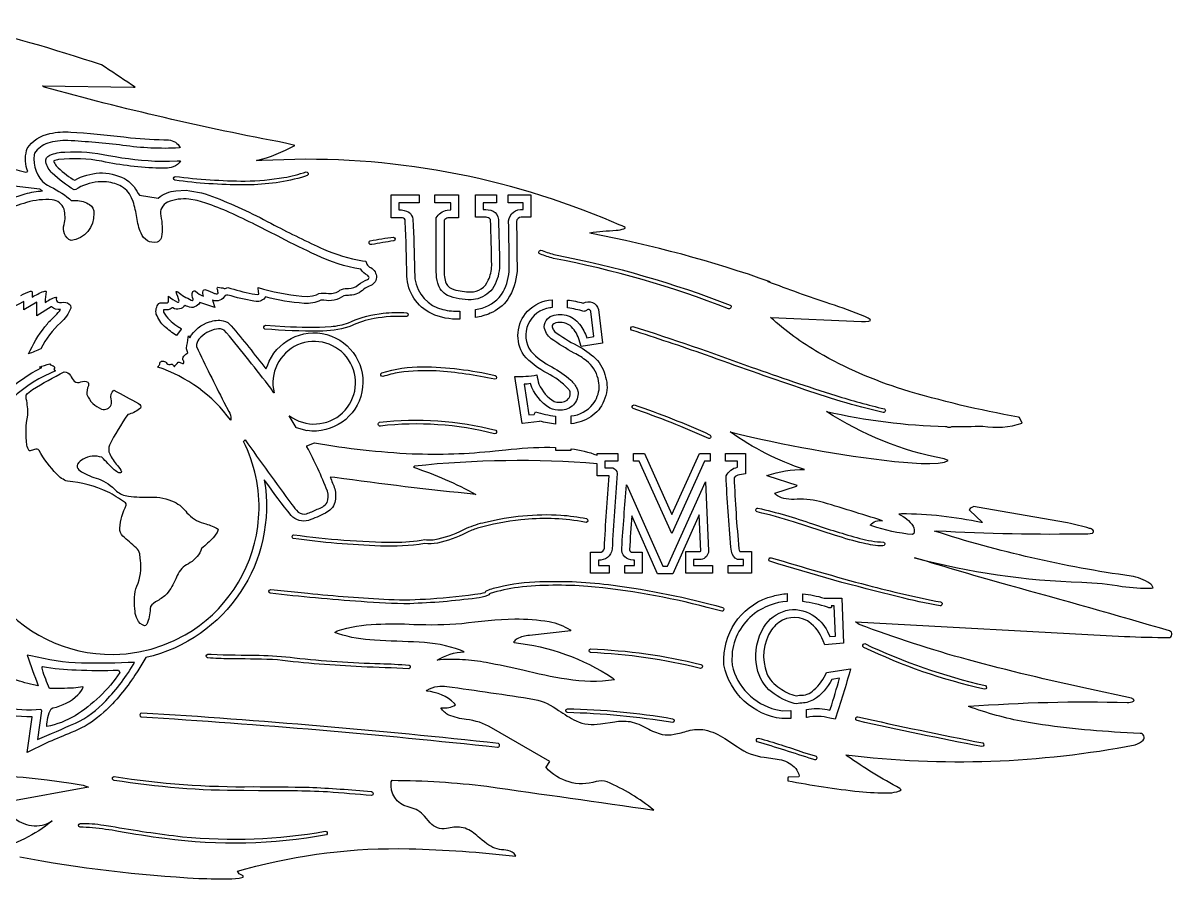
# Model space of a CAD drawing. Extents: x 2 to 38.5, y 1 to 44.3.
# Drawn here: x 20.17 to 38.55, y 6.84 to 20.53 of the extents above; entities that cross this region are included whole.
import ezdxf

# ---------------------------------------------------------------- set-up
doc = ezdxf.new("R2010")
doc.units = 0
doc.linetypes.add('0', pattern=[0])
doc.layers.add('1', color=7, linetype='0')

msp = doc.modelspace()

# ---------------------------------------------------------------- linework, layer by layer
at = {"layer": '1'}
for points in [[(20.112816, 7.190029, 0.033357), (22.97662, 6.846399, 0.01392), (23.505577, 6.839597), (23.624832, 6.848736), (23.68792, 6.86459), (23.689148, 6.887157), (23.622841, 6.916424), (23.597488, 6.959545), (23.732067, 6.997808, -0.072788), (26.341387, 7.319515, -0.022863), (28.048119, 7.200924), (28.043182, 7.214352, 0.240039), (27.921005, 7.291607), (27.890213, 7.297405), (27.859192, 7.301769, -0.163778), (27.586843, 7.400048), (27.547363, 7.428339), (27.508934, 7.458041), (27.471607, 7.489118, 0.083827), (27.266527, 7.634603), (27.236364, 7.646532), (27.205505, 7.656521, 0.10471), (26.969879, 7.647762), (26.937614, 7.644024, -0.271573), (26.678955, 7.73576), (26.585999, 7.842602, 0.166198), (26.357605, 7.978588), (26.324303, 7.988659, -0.388295), (26.056427, 8.391277), (26.07196, 8.414227, -0.030876), (27.584694, 8.318813, -0.001103), (30.256042, 7.936993, 0.068906), (29.509842, 8.389628, 0.169699), (29.333138, 8.392895, -0.295672), (28.5345, 8.61961), (28.536125, 8.627071), (28.594284, 8.717831), (27.661102, 9.252712, 0.111783), (27.25721, 9.38654, -0.064022), (26.977018, 9.457349, -0.153728), (26.852005, 9.57275), (26.861679, 9.57539, 0.182056), (27.085388, 9.622799), (27.069183, 9.64262, 0.178508), (26.620735, 9.840084), (26.630829, 9.853848, -0.140656), (26.794975, 9.914225, -0.060815), (26.945236, 9.91534, -0.00469), (28.349014, 9.709359, -0.106294), (28.733759, 9.532418, 0.035361), (29.013401, 9.363506, 0.148501), (29.402046, 9.319134), (29.630768, 9.352154, -0.071222), (29.875595, 9.354122, -0.078831), (30.146271, 9.247585, 0.071667), (30.392681, 9.147561, 0.103815), (30.580126, 9.151608, 0.038541), (30.808016, 9.207644, -0.099708), (31.072937, 9.221828, -0.09094), (31.39222, 9.081722), (31.596016, 8.94772, 0.123176), (32.021744, 8.783058, -0.012477), (32.298855, 8.741455, -0.143439), (32.526817, 8.605552, -0.12616), (32.583145, 8.481213), (32.578262, 8.470928), (32.410187, 8.465221), (32.405006, 8.463177, 0.085672), (32.398621, 8.40823, 0.019012), (33.54229, 8.234296, 0.026134), (34.019405, 8.212397, 0.063782), (34.184647, 8.243496), (34.21347, 8.26054), (34.194527, 8.284954, -0.033463), (33.350845, 8.803143), (33.33075, 8.820629, 0.078126), (37.957069, 8.982494, 0.076365), (38.08625, 9.05592, 0.616914), (38.039047, 9.164883), (37.721153, 9.181774, -0.030226), (36.189007, 9.34952, -0.039972), (35.293129, 9.593426), (35.296532, 9.597881, -0.025956), (37.826889, 9.659486, 0.089676), (37.932476, 9.679373, 0.513248), (37.933189, 9.704407, 0.16318), (37.895439, 9.727322), (37.208931, 9.87538, -0.012287), (35.28828, 10.3401, -0.022409), (33.540756, 10.907803), (33.483543, 10.9501), (37.784904, 10.71557, 0.004819), (38.494514, 10.696041, 0.836018), (38.506775, 10.804086, 0.004871), (35.94767, 11.529461, -0.005875), (34.426483, 11.975075, 0.057724), (37.103874, 11.58305, -0.031651), (37.748413, 11.516105, 0.036786), (38.21608, 11.485882), (38.244286, 11.494854, 0.195822), (38.191559, 11.564358, 0.098524), (37.890625, 11.680218, -0.043339), (34.745491, 12.400982), (34.780602, 12.405606, 0.018816), (37.197815, 12.359417), (37.27668, 12.368053, 0.500782), (37.278877, 12.418233, 0.147064), (37.225677, 12.444683, 0.019198), (36.876678, 12.532619), (35.430351, 12.784084), (35.37352, 12.79295, 0.199193), (35.302254, 12.742886), (35.305573, 12.735149), (35.513527, 12.537548), (35.493835, 12.53587, 0.054051), (34.219803, 12.675014), (34.17511, 12.671001, -0.147895), (34.405876, 12.480501, -0.194226), (34.415634, 12.36105), (34.395691, 12.345592, -0.061685), (33.741859, 12.484982), (33.716919, 12.497906, -0.266037), (33.916534, 12.565304, 0.005825), (32.907005, 12.875035, 0.080606), (32.499855, 12.907619, -0.03993), (32.33419, 12.920919, -0.118659), (32.205345, 12.987865), (32.194069, 13.006069), (32.537941, 13.119732), (32.549019, 13.127316), (32.083519, 13.278194), (32.066254, 13.288189, -0.091885), (32.666855, 13.385372, -0.073562), (31.479202, 13.986553, 0.030693), (34.108078, 13.513568, 0.021712), (34.6735, 13.480862), (34.805992, 13.487011), (34.904846, 13.503124), (34.96627, 13.529995), (34.898712, 13.556561, -0.099011), (33.019722, 14.315166, 0.050524), (34.924694, 14.074382), (34.939262, 14.071636, 0.216951), (35.023369, 14.072154, 0.008599), (35.519905, 14.0807, 0.123421), (36.147522, 14.127087), (36.10537, 14.216625), (36.090385, 14.224224, -0.029794), (34.242378, 14.664396, -0.052437), (32.896339, 15.251475, -0.051421), (32.124603, 15.818493), (32.133041, 15.818951), (33.580193, 15.751934), (33.644913, 15.751949), (33.698181, 15.757351), (33.721397, 15.768429), (33.716759, 15.784969), (33.68644, 15.806744), (33.632645, 15.833416, 0.020889), (33.073441, 16.034422, -0.008465), (32.079773, 16.391094), (32.119133, 16.387691, 0.03818), (29.260452, 17.158642), (29.234741, 17.173321, -0.015851), (29.652283, 17.21278, 0.036307), (29.779327, 17.234936), (29.795959, 17.244427), (29.798363, 17.255581), (29.784531, 17.268658), (29.752434, 17.283886), (29.700058, 17.301525), (29.454613, 17.403606, 0.113219), (23.985687, 18.326015), (23.901871, 18.325619, 0.066955), (24.513374, 18.570431), (24.364515, 18.607222, -0.021312), (20.506355, 19.501753), (20.478958, 19.524624), (21.930889, 19.501141), (21.95882, 19.502773), (21.942043, 19.511395), (21.899319, 19.538128, 0.008416), (21.4202, 19.85792, 0.020554), (19.11095, 20.519049, 0.021134)], [(18.450092, 18.66003, 0.021593), (20.212959, 18.141354), (20.242237, 18.151806, -0.162373), (20.223755, 18.489101), (20.233086, 18.517971, -0.207621), (20.594351, 18.758011, -0.075549), (20.932697, 18.782375), (21.028173, 18.778439, -0.010445), (21.886715, 18.6919, 0.01958), (22.494236, 18.657789, -0.241502), (22.681625, 18.53471), (22.663094, 18.528332, -0.047754), (21.763178, 18.570438, 0.014924), (20.88191, 18.647406, 0.0702), (20.560301, 18.607096, 0.160297), (20.351158, 18.44569), (20.344162, 18.421017, 0.267062), (20.529251, 17.948544), (20.559311, 17.93153, -0.062121), (20.909472, 17.714762), (20.933548, 17.690868), (20.953606, 17.68803), (20.983812, 17.689396, -0.143063), (21.209003, 17.637812), (21.228683, 17.624205, -0.272806), (21.299227, 17.483248, -0.393261), (20.934227, 17.047771, -0.392593), (20.824635, 17.304758, 0.116725), (20.822807, 17.5502, 0.29593), (20.632675, 17.698177, 0.099945), (20.223442, 17.656261, 0.036704), (19.513548, 17.384289, -0.016819)], [(19.55213, 17.555168, -0.032156), (20.201494, 17.79657, -0.046904), (20.478859, 17.841518, -0.027862), (20.434078, 17.871761), (17.601294, 18.198284, 0.135907)], [(20.130741, 16.170788, -0.051813), (20.284658, 16.236092), (20.29677, 16.235933), (20.308617, 16.23341), (20.311497, 16.227154), (20.311527, 16.14323, -0.036849), (20.498047, 16.235415), (20.514055, 16.237877), (20.530251, 16.237942), (20.534504, 16.232204, 0.042429), (20.520119, 16.059582, -0.070835), (20.689665, 16.144302, -0.702821), (20.698256, 16.120693), (20.696995, 16.110826, 0.450889), (20.748909, 16.056736), (20.766356, 16.055668), (20.783775, 16.057079, -0.237102), (20.906376, 16.03293, -0.246676), (20.928303, 15.964703, -0.114474), (20.767601, 15.734234, 0.089118), (20.449081, 15.315639, 0.000545), (20.253571, 15.233667), (20.281313, 15.29028, -0.063955), (20.555056, 15.716953, -0.035387), (20.687891, 15.849051, 0.043252), (20.764694, 15.943203, -0.192548), (20.618862, 15.990322), (20.613556, 15.987194), (20.388771, 15.843472), (20.388569, 16.059673), (20.180531, 15.937527), (20.180126, 16.071682), (19.999382, 15.974636)], [(19.433134, 14.048992, -0.144741), (20.465927, 15.01733), (20.426907, 15.02383, -0.02362), (20.595417, 15.074444), (20.603424, 15.058437, -0.117068), (20.662624, 15.03368, -0.379749), (20.659668, 14.989269, 0.179866), (20.687317, 14.966091), (20.515305, 14.885815, 0.366308), (19.334513, 12.078502)], [(19.694658, 11.374935, 0.240228), (21.611149, 10.427639), (21.817764, 10.438946), (22.019272, 10.467617), (22.214931, 10.512905), (22.403996, 10.574078), (22.585709, 10.650372), (22.759331, 10.741039, 0.232767), (23.92054, 12.472866), (23.938583, 12.677624, 0.127678), (23.694595, 13.834957), (23.718334, 13.862103, 0.006401), (24.467245, 12.82671, 0.051738), (24.569468, 12.705635, 0.237634), (24.701614, 12.678066, 0.039045), (24.87101, 12.749035, 0.178524), (25.028839, 12.855709, 0.174387), (25.035172, 13.039349, 0.030293), (24.707466, 13.749523), (24.704262, 13.764339), (24.829773, 13.811108, 0.032221), (26.391626, 13.639079, 0.037679), (27.717258, 13.684726), (27.888678, 13.700747, -0.03077), (28.594334, 13.741242), (28.683495, 13.739376), (28.683495, 13.697292), (28.933495, 13.697018), (28.933495, 13.718227, -0.059375), (29.349998, 13.615002), (29.349998, 13.64262), (29.683434, 13.643139), (29.683411, 13.518139), (29.475327, 13.518139), (29.474998, 13.412106), (29.601952, 13.412106, -0.298082), (29.66906, 13.322369, 0.003917), (29.588783, 12.109463, -0.406526), (29.369308, 11.937237), (29.368965, 11.851086), (29.544128, 11.850475), (29.544601, 11.725521), (29.243965, 11.725552), (29.244293, 12.062237), (29.38623, 12.062237, 0.402726), (29.465469, 12.128597, -0.006652), (29.540756, 13.287105), (29.350006, 13.287106), (29.349998, 13.479137, 0.046297), (26.428505, 13.439266), (26.411911, 13.421124, -0.047851), (27.40966, 12.986568, -0.009165), (25.155161, 13.256281), (25.078323, 13.263561, -0.009183), (25.154091, 13.074535, -0.112674), (25.153946, 12.860227, -0.209784), (25.001869, 12.686809, -0.01873), (24.734381, 12.570374, -0.27926), (24.453316, 12.65089, -0.01637), (24.046829, 13.191295), (24.02433, 13.21841, -0.397827), (22.129375, 10.377254), (22.000233, 10.165325), (21.956997, 10.098048, -0.065466), (21.459366, 9.503681), (21.409967, 9.460885), (21.359425, 9.419445, -0.074471), (20.937103, 9.176647, 0.025791), (20.232712, 8.860104), (20.310661, 9.422253), (20.3097, 9.427761, -0.088581), (19.639172, 9.536787, -0.064494)], [(19.696035, 9.637234, 0.081301), (20.299782, 9.53941), (20.452335, 9.549862), (20.46027, 9.523785), (20.395153, 9.066066, -0.003689), (21.003366, 9.326298, 0.093524), (21.489466, 9.688204, 0.061455), (21.951672, 10.301067, -0.014266), (21.103329, 10.286699, -0.05727), (20.2925, 10.407955), (20.231281, 10.418027, 0.006264), (20.408779, 9.927135), (20.332981, 9.942796, -0.078746), (19.639214, 10.207188, -0.07918)], [(18.054754, 8.406979, -0.080015), (21.126137, 8.334194), (21.210579, 8.306255), (19.925564, 8.071026)], [(19.920494, 7.935467, 0.334772), (20.514912, 7.70631), (20.56723, 7.727215), (20.629528, 7.763714, -0.114134), (19.69729, 7.29858)]]:
    msp.add_lwpolyline(points, format="xyb", dxfattribs=at)
for points in [[(22.566795, 18.227779, -0.070338), (22.443142, 18.203487), (22.350645, 18.204884, -0.045199), (21.42901, 18.315363, 0.076105), (20.735683, 18.341619, 0.046591), (20.653267, 18.318661, 0.048248), (20.697624, 18.2411, 0.049954), (20.967331, 18.025051), (20.993717, 18.015102, -0.10589), (21.387798, 18.129696, -0.124393), (21.788071, 18.038961, -0.155975), (22.007477, 17.798611), (22.029877, 17.772457), (22.329353, 17.727123, -0.151683), (22.609344, 17.842602), (22.773598, 17.852001, -0.069989), (23.254593, 17.732128, -0.030511), (24.185295, 17.293835, 0.010579), (24.972244, 16.909405, 0.056801), (25.596161, 16.722393), (25.650192, 16.715771), (25.667885, 16.670681, 0.222493), (25.729332, 16.616104, -0.269109), (25.82106, 16.458275, -0.311513), (25.7048, 16.31811, 0.029005), (25.619919, 16.272427, -0.20245), (25.394966, 16.172661, 0.01285), (25.298576, 16.16357, -0.199658), (24.975433, 16.092861), (24.953484, 16.09341), (24.931519, 16.093212, -0.141038), (24.661018, 16.043453, -0.046836), (24.043427, 16.145702, -0.31076), (23.893135, 16.075283), (23.859978, 16.077526, -0.032307), (23.441429, 16.176281, -0.051277), (23.397682, 16.171474, -0.403223), (23.199875, 16.092617), (23.198341, 16.092175), (23.233345, 15.975002), (22.992783, 16.055218, -0.403217), (22.804527, 15.991482), (22.7817, 16.000546), (22.759796, 16.011654, -0.37622), (22.561508, 15.969692), (22.55278, 15.969677, -0.195794), (22.412346, 15.940838, 0.192939), (22.432663, 15.868069, 0.106743), (22.657623, 15.665051), (22.678528, 15.650234), (22.699089, 15.634945), (22.696388, 15.628872), (22.620758, 15.529751, -0.034953), (22.43034, 15.671157, -0.119253), (22.297773, 15.870182, -0.238034), (22.337692, 16.040447), (22.359131, 16.050167, -0.05751), (22.471022, 16.049841, 0.350199), (22.494301, 16.078182), (22.494759, 16.156414, 0.071628), (22.635391, 16.064266, 0.555559), (22.662392, 16.07806, 0.031405), (22.614443, 16.226074, -0.671066), (22.627968, 16.232616), (22.641975, 16.22546, 0.051147), (22.855721, 16.095425), (22.870819, 16.091473, 0.734737), (22.886398, 16.108273, -0.227361), (22.883366, 16.232891, -0.40711), (22.925522, 16.235989, 0.078748), (23.05088, 16.15675, -0.126799), (23.045853, 16.24329, -0.401088), (23.089005, 16.260082, -0.026228), (23.229017, 16.202879, 0.167111), (23.282257, 16.199038), (23.28582, 16.203802), (23.287262, 16.209576, 0.038413), (23.2703, 16.284828, -0.332187), (23.284752, 16.301313, -0.037445), (23.384586, 16.282967, 0.170285), (23.440338, 16.295757, 0.019662), (23.831512, 16.195963), (23.875828, 16.19017), (23.920364, 16.186428), (23.938698, 16.191143), (23.939919, 16.202709, -0.05337), (23.927063, 16.295773, 0.046914), (24.625122, 16.157192), (24.71833, 16.154858), (24.79808, 16.16209), (24.85984, 16.180767), (24.897141, 16.200787, -0.07269), (25.054426, 16.199076, 0.182958), (25.235096, 16.254795, -0.142336), (25.34964, 16.280346), (25.374916, 16.281948, 0.200091), (25.529219, 16.340168, -0.073419), (25.676376, 16.426098), (25.692253, 16.435452, 0.515282), (25.692719, 16.475338), (25.679054, 16.490536, -0.149298), (25.568069, 16.587597, -0.068394), (24.857986, 16.816027, -0.015225), (24.297766, 17.088795, 0.011682), (23.470943, 17.497904, 0.020184), (23.092323, 17.646145), (22.949135, 17.686581), (22.818787, 17.710155, 0.126295), (22.478157, 17.66206, 0.368221), (22.37064, 17.443691, -0.082443), (22.382992, 17.105062, -0.151709), (22.334591, 17.030697), (22.309063, 17.020351, -0.370241), (22.054083, 17.165434, -0.080404), (21.988369, 17.415499, 0.031972), (21.927563, 17.670589), (21.901836, 17.732769, 0.172439), (21.71302, 17.927837), (21.636581, 17.958447, 0.096183), (21.365929, 17.986843, 0.122178), (21.009018, 17.86256), (20.983582, 17.858517, -0.051905), (20.632111, 18.123299, -0.13492), (20.530287, 18.304867, -0.329673), (20.592487, 18.411663, -0.104722), (20.835457, 18.462873, -0.070959), (21.534462, 18.408932, 0.038407), (22.381882, 18.315166), (22.508438, 18.316601), (22.628967, 18.324947), (22.687233, 18.324932, -0.178473)], [(24.339241, 18.055111, 0.036587), (24.693804, 18.145332, -0.767206), (24.713593, 18.088299), (24.666203, 18.071316), (24.618252, 18.055984, -0.069613), (23.687376, 17.939199, -0.035647), (22.59313, 18.013731, -0.737687), (22.597954, 18.073238, 0.030784), (23.719561, 17.999645, 0.036041)], [(26.054054, 17.412029), (26.054062, 17.777203), (26.502304, 17.777203), (26.502937, 17.652905), (26.502281, 17.652203), (26.17907, 17.652203), (26.17907, 17.539013), (26.178581, 17.538067, -0.143671), (26.338491, 17.500694, -0.224796), (26.401291, 17.387478), (26.40873, 17.285564, -0.007055), (26.430943, 16.47076), (26.434557, 16.437569, 0.31319), (26.882341, 15.94482, 0.065654), (27.155716, 15.91621), (27.155258, 15.791714, -0.118249), (26.69766, 15.87846, -0.272966), (26.305115, 16.480007, 0.010667), (26.279501, 17.347006), (26.276253, 17.381237, 0.3022), (26.219513, 17.411129)], [(26.752937, 17.652294), (26.752937, 17.777203), (27.132805, 17.777203), (27.13308, 17.412579), (27.132103, 17.41151), (26.963974, 17.411526, 0.168678), (26.901726, 17.371517), (26.901733, 16.581921, 0.106715), (26.935471, 16.360607, 0.220209), (27.057991, 16.265255, 0.067672), (27.327759, 16.225994, 0.302197), (27.607697, 16.413343, 0.104952), (27.663483, 16.646191, 0.005192), (27.645048, 17.379509), (27.64299, 17.386986, 0.257469), (27.572113, 17.420528), (27.403625, 17.421749), (27.403679, 17.777218), (27.738983, 17.777203), (27.739044, 17.652401), (27.528625, 17.651775), (27.528679, 17.546185, -0.112324), (27.686464, 17.518007, -0.261798), (27.769348, 17.386501, -0.00765), (27.788595, 16.650816, -0.126619), (27.696896, 16.311749, -0.192597), (27.439087, 16.117367), (27.334267, 16.100994, -0.095828), (26.957933, 16.170279, -0.224489), (26.801487, 16.367664, -0.078129), (26.776733, 16.545574), (26.776733, 17.411221, -0.219681), (26.948311, 17.535885), (27.007942, 17.536526), (27.00808, 17.651531), (27.007355, 17.652187)], [(27.924171, 17.652706), (27.924171, 17.777203), (28.288383, 17.777203), (28.289856, 17.775768), (28.289848, 17.421169), (28.13575, 17.420818, 0.374969), (28.058731, 17.354717, -0.005371), (28.068132, 16.553234, -0.123017), (27.920187, 16.109484, -0.147473), (27.637249, 15.884562, -0.067881), (27.405716, 15.817806), (27.405716, 15.944942, 0.171098), (27.783127, 16.137844), (27.820946, 16.187023, 0.116549), (27.943123, 16.55328, 0.00552), (27.933531, 17.361431, -0.414028), (28.164742, 17.546169), (28.164848, 17.652203)], [(25.745255, 16.984341, -0.988258), (25.720963, 17.042767, -0.020666), (26.093813, 17.103102, -0.750594), (26.095299, 17.043102, 0.01094)], [(28.442543, 16.829876, -0.938111), (28.450821, 16.89187), (28.469337, 16.886684, 0.031357), (28.684296, 16.818417, -0.046169), (31.477297, 16.014074, -0.868327), (31.453857, 15.956294, 0.046483), (28.650261, 16.761669, -0.015736)], [(28.236351, 15.917187, -0.183317), (28.627937, 16.100552), (28.627937, 15.977077), (28.611109, 15.973631), (28.594286, 15.970156, 0.563323), (28.288002, 15.276318, 0.088882), (28.627422, 15.025949, -0.055388), (28.927643, 14.814692, -0.080271), (29.031998, 14.673458), (29.046516, 14.624065, -0.435117), (28.767008, 14.336225, -0.112069), (28.591858, 14.366833, -0.171355), (28.283066, 14.758968, -0.031714), (28.180099, 14.749752), (28.257729, 14.258205), (28.343979, 14.267834), (28.363243, 14.306332, 0.032232), (28.683495, 14.236385), (28.683495, 14.112576, -0.033777), (28.429443, 14.159237), (28.425468, 14.151302), (28.154266, 14.120907), (28.151909, 14.122738), (28.033966, 14.874737, 0.061059), (28.385498, 14.899807, 0.032271), (28.418701, 14.752987, 0.158134), (28.663437, 14.471325, 0.126526), (28.828079, 14.471644, 0.380506), (28.915985, 14.62884, 0.133567), (28.886536, 14.673824, 0.097002), (28.549459, 14.924249, -0.089078), (28.176159, 15.214262, -0.344149)], [(29.364395, 14.838894, 0.176052), (29.179909, 15.123074, 0.056526), (28.983751, 15.247925, -0.023023), (28.61244, 15.477653, -0.193761), (28.504509, 15.668238, -0.215193), (28.557114, 15.79768), (28.597015, 15.830517, -0.348783), (29.070099, 15.710201, -0.086872), (29.182632, 15.492016), (29.298271, 15.511425), (29.250656, 15.91148, 0.630842), (29.180574, 15.931027, -0.095285), (29.134911, 15.914776, 0.033666), (28.877937, 15.971935), (28.877937, 16.096722, -0.038048), (29.127739, 16.046886, -0.498438), (29.371971, 15.945797), (29.436241, 15.409924), (29.435043, 15.407345), (29.096886, 15.351543), (29.055428, 15.477566, 0.138894), (28.916586, 15.687842, 0.269199), (28.654697, 15.717518, 0.405636), (28.636761, 15.649737, 0.10711), (28.669624, 15.59457, 0.046903), (29.029676, 15.368779, -0.066973), (29.324728, 15.160577, -0.13981), (29.485786, 14.863045, -0.049814), (29.510674, 14.700085, -0.131695), (29.395418, 14.368176), (29.375183, 14.34173, -0.138749), (29.094591, 14.154386, -0.064132), (28.933502, 14.11784), (28.933495, 14.242611, 0.196724), (29.283485, 14.429092, 0.138401), (29.384712, 14.698711, 0.041417)], [(25.781189, 15.800426, 0.073167), (25.419497, 15.682408), (25.376389, 15.666206, -0.074958), (24.903244, 15.599422, -0.021754), (24.036142, 15.632294, -0.799964), (24.045769, 15.69302), (24.353676, 15.675045, 0.030875), (25.093573, 15.671858, 0.057133), (25.374077, 15.732082), (25.420574, 15.753878, -0.080326), (25.925852, 15.884783, -0.047775), (26.303188, 15.891799, -0.739786), (26.30423, 15.832056, 0.055383)], [(24.709099, 14.007793), (24.710587, 14.005108), (24.538422, 14.053738), (24.5355, 14.056942), (24.421425, 14.24612), (24.426346, 14.245861, 5.817186), (24.182831, 14.613781), (24.180557, 14.61375), (24.129311, 14.6862, 0.008), (23.421928, 15.574034), (23.385513, 15.613827, 0.194908), (23.263393, 15.631012, 0.180131), (22.980732, 15.472352, 0.148133), (22.939682, 15.35075, 0.005632), (23.378647, 14.463567), (23.458939, 14.314219, -0.137897), (23.491951, 14.192135), (23.490189, 14.172924, 0.156127), (22.319756, 15.024273), (22.32058, 15.028088, 0.111091), (22.354721, 15.069698, -0.55232), (22.411381, 15.118649, -0.197061), (22.467884, 15.083789, 0.306767), (22.537504, 15.069981, -0.43085), (22.576118, 15.036266), (22.581413, 15.030773), (22.586708, 15.033138, -0.001651), (22.645317, 15.100611, -0.375904), (22.678526, 15.095645, 0.166962), (22.732887, 15.083889, 0.358037), (22.729919, 15.129165, -0.305409), (22.740841, 15.200227, -0.092911), (22.800323, 15.253765), (22.779655, 15.318356), (22.779976, 15.324795, 0.018444), (22.807579, 15.497082), (22.813484, 15.521862), (22.834297, 15.493298, -0.197678), (23.149035, 15.746305, -0.132636), (23.368164, 15.766413, -0.164933), (23.498039, 15.681438, -0.010211), (24.051338, 14.994153), (24.075882, 15.045025, -2.112279)], [(33.166832, 14.568461, 0.017782), (33.94455, 14.356638, -0.863114), (33.924255, 14.29823, -0.027941), (32.589035, 14.691031, -0.004704), (31.081837, 15.220062, 0.005557), (29.899488, 15.616778, -0.785294), (29.919815, 15.673978, -0.011052), (31.815464, 15.024408, 0.009079)], [(22.04533, 11.937969, -0.022199), (22.034126, 12.03849, 0.160889), (21.974468, 12.133113, -0.003666), (21.764549, 12.321163, -0.236724), (21.715965, 12.444988, -0.098375), (21.818016, 12.817336, 0.305225), (21.803005, 12.850339), (21.791702, 12.861721, 0.031292), (21.519791, 13.029095, 0.085904), (20.877293, 13.197643, -0.140965), (20.705788, 13.312921, -0.070655), (20.422283, 13.691991, 0.337159), (20.351665, 13.706787, 0.026901), (20.27919, 13.683605), (20.265564, 13.684521, -0.141109), (20.229141, 13.777218, -0.091732), (20.242531, 14.256573, 0.060834), (20.218254, 14.513897), (20.215763, 14.543346), (20.21471, 14.572903, -0.102772), (20.319782, 14.663982, -0.025822), (20.826046, 14.946911, -0.306199), (20.92281, 14.888247, 0.019045), (20.986202, 14.799752, 0.31939), (21.091118, 14.788005, -0.199332), (21.200157, 14.784161, -0.329546), (21.21328, 14.738369), (21.210979, 14.725063, 0.105269), (21.188652, 14.584026, 0.208625), (21.422516, 14.352359, 0.394047), (21.574272, 14.418709, 0.195027), (21.574959, 14.510601, -0.308788), (21.618237, 14.654583, -0.004907), (22.013054, 14.44302), (22.035454, 14.423962, -0.461469), (22.030777, 14.354061, -0.106476), (21.841171, 14.265499, 0.031977), (21.547457, 13.775886, 0.206753), (21.553226, 13.636435, 0.096632), (21.676737, 13.451212, -0.057934), (21.74279, 13.351101, -0.412415), (21.698563, 13.334942, -0.070197), (21.624313, 13.381802, -0.008448), (21.427326, 13.581509, 0.197516), (21.12525, 13.553131, 0.105837), (21.038967, 13.472042), (21.031322, 13.44804), (21.033108, 13.424908, 0.168779), (21.099133, 13.350079, 0.064153), (21.372032, 13.235668, -0.107082), (21.658812, 13.041887, 0.145424), (21.850777, 12.959011, 0.042332), (22.209892, 12.945128, -0.114383), (22.586195, 12.86795, -0.123746), (22.788128, 12.692094, 0.137719), (23.053493, 12.525087), (23.089294, 12.514339, -0.094097), (23.285934, 12.430904), (23.284615, 12.411175, -0.10569), (23.207226, 12.295466, -0.042602), (23.023323, 12.124111, -0.185076), (22.83786, 11.896496), (22.810616, 11.878414, 0.18361), (22.633108, 11.688708), (22.608864, 11.637535, -0.075248), (22.465527, 11.399118, -0.090899), (22.315474, 11.286939, 0.086939), (22.202717, 11.191891, -0.064369), (22.15892, 10.937076, -0.081694), (22.129547, 10.892559), (22.111301, 10.887814, -0.219404), (21.994398, 10.986739, -0.106215), (21.957327, 11.116587, -0.085706), (21.969372, 11.477489), (21.986916, 11.519573, 0.138054)], [(27.720261, 14.8894, -0.820968), (27.714455, 14.828381, 0.038793), (26.776031, 14.961577, 0.04506), (26.183973, 14.937488, 0.036724), (25.919842, 14.872028, -0.821164), (25.907349, 14.932063, -0.080426), (26.554581, 15.028576, -0.055977)], [(31.149902, 13.941235, -0.852732), (31.13533, 13.880886, 0.024326), (29.923658, 14.361157, -0.709391), (29.940254, 14.417751, -0.028217)], [(25.881737, 14.080532, -0.876923), (25.866089, 14.140483, -0.094503), (27.727261, 14.013438, -0.783067), (27.709816, 13.955303, 0.09271)], [(31.405876, 13.643139), (31.720726, 13.643139), (31.720726, 13.314663), (31.624802, 13.299725, 0.20028), (31.541206, 13.254086, 0.015585), (31.61912, 12.117299, 0.072938), (31.632881, 12.07185), (31.817116, 12.071835), (31.817116, 11.725552), (31.447891, 11.725475), (31.44738, 11.850033), (31.692108, 11.850811), (31.691978, 11.946865), (31.595268, 11.946865, -0.260527), (31.49955, 12.080746), (31.490166, 12.142877, -0.012663), (31.412613, 13.285901, -0.227794), (31.595734, 13.422512), (31.595726, 13.51762), (31.405716, 13.518398)], [(31.007362, 12.08009), (30.982803, 12.659084), (30.558136, 11.715847), (30.319984, 11.715832), (30.317787, 11.71896), (29.906487, 12.644375, 0.011573), (29.869614, 12.103037, 0.387012), (29.918068, 12.062832), (30.071846, 12.062237), (30.072342, 11.725765), (29.794601, 11.725475), (29.794731, 11.850475), (29.946831, 11.850475), (29.947342, 11.93716), (29.925606, 11.937237, -0.461789), (29.744453, 12.127808, -0.006879), (29.821791, 13.139549), (29.823975, 13.137798), (30.400986, 11.840832), (30.477516, 11.840832), (31.084862, 13.189434), (31.132866, 12.085552, -0.364252), (31.011871, 11.946864), (30.892029, 11.946865), (30.892288, 11.85046), (31.197372, 11.850048), (31.19738, 11.725582), (30.767029, 11.725475), (30.767227, 12.071865), (30.98941, 12.071865, 0.286478)], [(31.911232, 12.706448, -0.884671), (31.921555, 12.767653, -0.030882), (32.794807, 12.514517, 0.013067), (33.552467, 12.283932, 0.058839), (33.92857, 12.224832, -0.876112), (33.920265, 12.163433, -0.060012), (33.607697, 12.206967, -0.0243), (33.165504, 12.330486), (32.489868, 12.548595, 0.020642)], [(29.178246, 12.600185, -0.836094), (29.172623, 12.538951), (29.094231, 12.554283, 0.068027), (28.131838, 12.580959, 0.047496), (27.434555, 12.445187, 0.050725), (27.256561, 12.372479, -0.05882), (26.793913, 12.208177, -0.064603), (26.590378, 12.199795, -0.048773), (25.882217, 12.161587, -0.024042), (24.48945, 12.281287, -0.804549), (24.500404, 12.341319, 0.030486), (26.103241, 12.221, 0.04044), (26.594994, 12.264584, 0.102161), (26.806515, 12.27727, 0.068248), (27.261848, 12.446523, -0.051025), (27.562065, 12.543298, -0.075766), (28.769794, 12.656794, -0.032335)], [(34.840431, 11.267376, -0.948647), (34.837013, 11.205031, -0.017134), (34.171108, 11.348587, -0.016599), (32.111732, 11.918292, -0.810176), (32.133102, 11.975568, 0.008153), (33.677177, 11.533693, 0.015701)], [(31.353958, 11.18008, -0.913763), (31.344978, 11.11845), (31.109657, 11.178677, 0.043282), (29.199709, 11.514533, 0.047304), (28.084156, 11.500986, 0.042836), (27.637024, 11.400875), (27.626678, 11.394543, -0.226333), (27.597824, 11.370373, -0.067337), (27.418694, 11.32806, -0.023428), (26.352835, 11.239614, -0.023645), (25.576576, 11.272312, -0.010879), (24.118921, 11.405872, -0.794353), (24.129166, 11.465877), (24.719627, 11.406338, 0.012604), (26.018728, 11.307496, 0.02956), (26.686728, 11.319725, 0.019704), (27.491861, 11.403348), (27.525141, 11.410895), (27.558098, 11.41975, -0.083557), (27.567909, 11.437695, -0.070607), (27.767189, 11.504275, -0.054767), (28.43535, 11.592378, -0.043798), (29.603861, 11.534188, -0.03619)], [(32.327278, 9.400982), (32.305557, 9.400949, -0.321859), (31.378922, 10.262157), (31.377768, 10.312937), (31.378563, 10.363724, -0.339244), (32.164146, 11.362123, -0.049604), (32.391823, 11.40086), (32.391823, 11.275723, 0.142823), (31.867464, 11.083648, 0.213629), (31.507378, 10.424526), (31.502655, 10.328335), (31.50856, 10.255688, 0.282482), (32.207703, 9.547039), (32.313148, 9.525951), (32.447372, 9.528927), (32.44738, 9.404171)], [(33.403854, 10.199123, -0.011558), (33.158394, 9.391354), (33.069885, 9.409069, 0.119058), (32.708496, 9.420544), (32.697891, 9.419933), (32.69738, 9.545055, -0.100529), (33.031273, 9.545767), (33.070686, 9.536388), (33.083992, 9.564176, 0.00466), (33.228516, 10.046413), (33.103622, 10.027203, -0.13808), (32.810844, 9.702113, -0.138011), (32.59465, 9.649792, -0.196322), (32.470737, 9.652525, -0.1043), (32.098351, 9.864159, -0.174976), (31.899149, 10.267823, -0.176666), (32.017414, 10.865668, -0.191426), (32.36739, 11.128791, -0.209217), (32.79166, 11.059359, -0.141292), (33.03492, 10.795071), (33.073067, 10.713879), (33.161446, 10.721508), (33.141739, 11.203243), (33.094498, 11.203243), (33.097332, 11.198614, -0.676299), (33.081802, 11.174412, -0.122629), (33.034172, 11.181957, 0.050243), (32.641823, 11.272411), (32.641823, 11.397778, -0.047983), (32.980484, 11.328701), (33.261284, 11.328243), (33.262383, 11.325603), (33.291145, 10.606655), (32.990196, 10.581982), (32.964333, 10.647259, 0.153205), (32.738083, 10.948091), (32.712933, 10.963209, 0.338523), (32.203701, 10.894838), (32.180313, 10.871326), (32.158489, 10.846354), (32.138325, 10.820025, 0.241293), (32.065067, 10.124042, 0.151149), (32.271782, 9.887086, 0.079662), (32.53141, 9.763668), (32.586884, 9.775494, 0.211062), (32.817673, 9.85931, 0.106029), (33.019356, 10.140026), (33.402344, 10.199627)], [(27.197479, 10.34309, 0.042758), (26.790298, 10.336025, -0.133736), (27.223824, 10.469387), (27.164986, 10.494747, 0.074813), (26.504257, 10.624386, -0.001468), (25.788059, 10.654422, -0.065958), (25.211771, 10.757299), (25.15313, 10.777401), (25.18943, 10.802853, -0.070082), (25.816484, 10.909419, -0.02838), (26.416208, 10.908311, 0.026802), (27.184395, 10.921963, -0.026739), (28.032774, 10.995897, -0.045596), (28.583258, 10.952662, -0.087467), (28.920662, 10.820583), (28.929298, 10.80479), (28.267128, 10.732754, 0.108012), (28.069187, 10.67898, 0.090701), (28.013329, 10.625698), (28.024574, 10.617474, -0.119481), (29.594017, 10.053707), (29.626717, 10.021236, -0.078392), (28.866632, 10.031179, -0.025318), (28.160896, 10.173992, 0.010658), (27.576496, 10.298162, 0.02294)], [(31.006058, 10.267605, -0.964211), (31.002716, 10.204922, 0.049353), (29.241682, 10.457134, -0.692743), (29.242706, 10.51559, -0.051967)], [(33.615547, 10.541134, -0.829338), (33.630531, 10.600718, 0.05419), (35.561249, 9.929802, -0.743828), (35.547264, 9.871593, -0.056408)], [(23.945862, 10.413601, -0.030672), (24.510084, 10.372921, 0.020693), (25.877991, 10.282224, -0.011935), (26.34271, 10.256011, -0.71248), (26.337547, 10.19682, 0.007846), (25.578089, 10.22937, -0.016835), (24.235014, 10.339174), (24.154308, 10.344897, 0.008115), (23.460077, 10.357501, -0.009457), (23.123795, 10.371792, -0.895214), (23.124542, 10.433972), (23.177193, 10.430309, 0.00796)], [(20.974106, 9.890377, -0.022901), (20.589645, 9.885174, -0.020674), (20.474861, 10.184782, -0.085217), (20.472351, 10.229931), (20.476429, 10.232922, 0.03803), (21.015032, 10.180406, 0.018717), (21.690849, 10.175915), (21.715755, 10.136776, -0.10429), (20.997688, 9.447515, -0.083294), (20.547924, 9.273296, -0.118696), (20.614101, 9.559811), (20.644588, 9.571209, 0.12885), (21.043655, 9.779757, 0.086346), (21.128662, 9.901821), (21.124268, 9.910946, -0.037802)], [(30.558014, 9.400143, -0.828865), (30.55838, 9.33874, 0.034338), (28.86832, 9.498118, -0.788993), (28.873505, 9.55865, -0.037058)], [(27.753426, 8.944027, 0.905083), (27.769791, 9.004057, 0.011765), (22.061977, 9.490871, 0.809283), (22.056141, 9.429944, -0.011798)], [(33.508057, 9.368816, -0.905259), (33.518654, 9.430113, 0.007638), (35.51955, 9.013049, -0.768466), (35.503624, 8.954783, -0.008523)], [(32.840065, 8.805386, -0.979557), (32.829704, 8.743708), (32.797729, 8.751872, 0.006563), (31.910511, 9.032001, -0.765828), (31.930786, 9.088846, -0.014557), (32.653358, 8.861958), (32.746471, 8.832875)], [(25.738083, 8.233395, -0.826199), (25.741859, 8.172147, 0.000968), (25.038231, 8.227535, 0.015819), (23.932114, 8.247129), (23.698776, 8.248989, -0.039882), (21.622196, 8.413509, -0.90289), (21.626396, 8.475614, 0.042377), (23.848497, 8.312884, -0.003499), (24.742008, 8.303111, -0.014446)], [(24.999596, 7.600292, -0.791632), (25.019539, 7.542843, -0.078539), (22.433817, 7.483279, -0.015683), (21.692955, 7.598186, 0.013982), (21.278841, 7.656373, 0.015305), (21.077532, 7.66405, -0.791119), (21.079571, 7.724878, -0.047737), (21.457771, 7.697338), (21.568941, 7.681286, 0.016461), (22.716068, 7.512503, 0.068368)]]:
    msp.add_lwpolyline(points, format="xyb", close=True, dxfattribs=at)
msp.add_lwpolyline([(31.155716, 13.643139), (31.155716, 13.518139), (31.065544, 13.518139), (30.544998, 12.361385), (30.024452, 13.518139), (29.933495, 13.518139), (29.933495, 13.643139), (30.105278, 13.643139), (30.544998, 12.665981), (30.984711, 13.643139)], close=True, dxfattribs=at)

doc.saveas('drawing.dxf')
